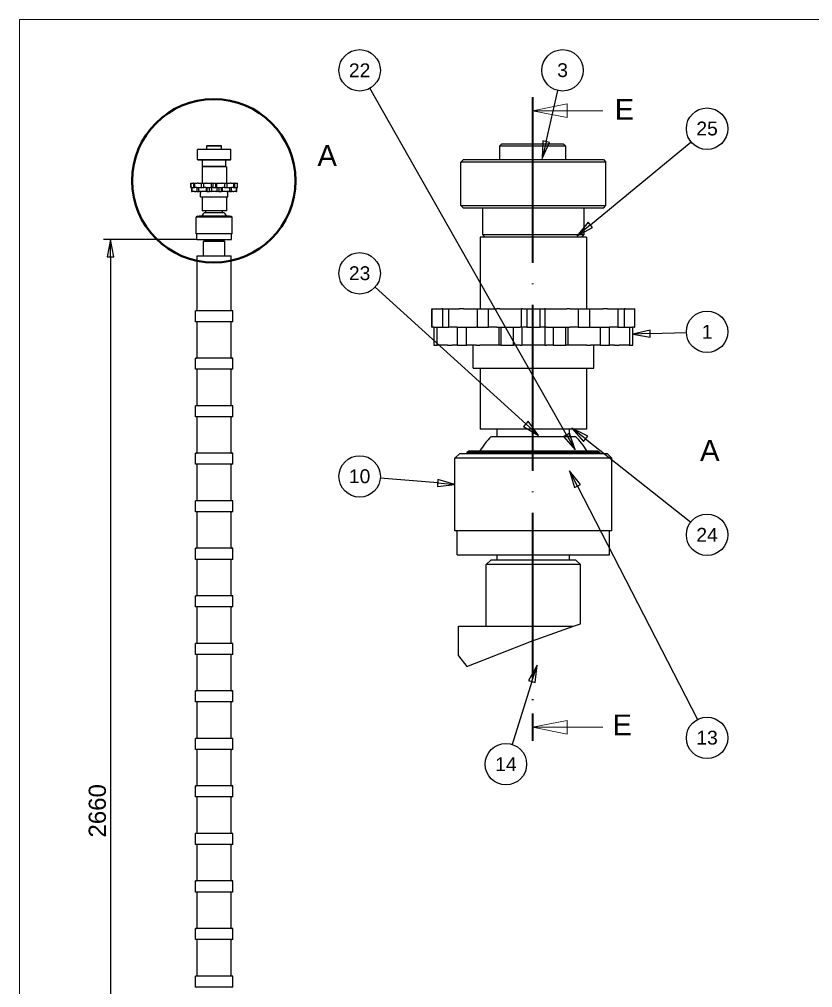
# Model space of a CAD drawing. Header units: millimetres. Extents: x 10 to 410, y 10 to 287.
# Drawn here: x 10 to 124.9, y 146.8 to 287 of the extents above; entities that cross this region are included whole.
import ezdxf

# ---------------------------------------------------------------- set-up
doc = ezdxf.new("R2010")
doc.units = ezdxf.units.MM
doc.linetypes.add('ACAD_ISO04W100', pattern=[30, 24, -3, 0, -3])
doc.linetypes.add('ACAD_ISO09W100', pattern=[45, 24, -3, 6, -3, 6, -3])
for name, color, linetype, lineweight in [('2dTransBorder', 7, 'Continuous', 25), ('Break Lines', 7, 'Continuous', 50), ('Callouts', 7, 'Continuous', 25), ('Detail Circle Lines', 7, 'ACAD_ISO09W100', 50), ('Dimensions', 7, 'Continuous', 25), ('Section View Lines', 7, 'ACAD_ISO09W100', 70), ('Visible Edges', 7, 'Continuous', 50)]:
    doc.layers.add(name, color=color, linetype=linetype, lineweight=lineweight)
doc.styles.add('Text Style28', font='')
doc.styles.add('Text Style30', font='')
doc.styles.add('Text Style6', font='')
doc.styles.add('Text Style9', font='')
doc.styles.get('Text Style28').set_extended_font_data('Arial')
doc.styles.get('Text Style30').set_extended_font_data('Arial')
doc.styles.get('Text Style6').set_extended_font_data('Arial')
doc.styles.get('Text Style9').set_extended_font_data('Arial')

msp = doc.modelspace()

# ---------------------------------------------------------------- linework, layer by layer
at = {"layer": '2dTransBorder', "lineweight": 0}
msp.add_lwpolyline([(410, 10), (10, 10), (10, 287), (410, 287)], close=True, dxfattribs=at)
at = {"layer": 'Break Lines', "color": 7, "linetype": 'Continuous', "lineweight": 25}
for p, q in [((84.22, 196.97), (90.27, 199.14)), ((90.27, 199.14), (91.3, 199.51)), ((74.83, 193.33), (84.22, 196.97)), ((73.63, 194.87), (74.83, 193.33))]:
    msp.add_line(p, q, dxfattribs=at).dxf.unprotected_set("ltscale", 0)
at = {"layer": 'Callouts', "color": 150, "linetype": 'Continuous', "lineweight": 25}
for p, q in [((89.27, 226.85), (60.79, 277.02)), ((86.32, 269.28), (88.03, 276.71)), ((85.84, 269.4), (85.76, 266.85)), ((86.32, 269.28), (85.76, 266.85)), ((85.76, 266.85), (86.81, 269.17)), ((86.81, 269.17), (85.84, 269.4)), ((92.73, 257.24), (107.33, 269.26)), ((92.41, 257.62), (90.8, 255.65)), ((92.73, 257.24), (90.8, 255.65)), ((90.8, 255.65), (93.04, 256.85)), ((93.04, 256.85), (92.41, 257.62)), ((83.38, 228.45), (61.53, 248.22)), ((101.38, 242), (98.89, 241.42)), ((101.39, 241.5), (98.89, 241.42)), ((98.89, 241.42), (101.41, 241)), ((101.41, 241), (101.38, 242)), ((101.39, 241.5), (106.65, 241.68)), ((83.71, 228.82), (83.04, 228.08)), ((85.23, 226.77), (83.71, 228.82)), ((83.04, 228.08), (85.23, 226.77)), ((83.38, 228.45), (85.23, 226.77)), ((92.04, 226.27), (90.07, 227.82)), ((92.35, 226.67), (90.07, 227.82)), ((90.07, 227.82), (91.73, 225.88)), ((89.56, 227.01), (88.84, 226.6)), ((88.84, 226.6), (90.51, 224.67)), ((89.27, 226.85), (90.51, 224.67)), ((90.51, 224.67), (89.82, 226.75)), ((91.73, 225.88), (92.35, 226.67)), ((92.04, 226.27), (107.29, 214.23)), ((90.87, 219.44), (89.73, 221.66)), ((91.31, 219.66), (89.73, 221.66)), ((89.73, 221.66), (90.43, 219.21)), ((70.61, 219.89), (62.29, 220.58)), ((70.65, 220.38), (70.57, 219.39)), ((73.1, 219.68), (70.65, 220.38)), ((70.57, 219.39), (73.1, 219.68)), ((70.61, 219.89), (73.1, 219.68)), ((90.43, 219.21), (91.31, 219.66)), ((90.87, 219.44), (108.27, 185.64)), ((85.02, 193.51), (83.79, 191.28)), ((84.27, 191.13), (85.02, 193.51)), ((84.74, 190.98), (85.02, 193.51)), ((84.27, 191.13), (81.4, 182.02)), ((83.79, 191.28), (84.74, 190.98))]:
    msp.add_line(p, q, dxfattribs=at)
for points in [[(85.84, 269.4), (85.76, 266.85), (86.81, 269.17), (85.84, 269.4)], [(92.41, 257.62), (90.8, 255.65), (93.04, 256.85), (92.41, 257.62)], [(101.38, 242), (98.89, 241.42), (101.41, 241), (101.38, 242)], [(83.04, 228.08), (85.23, 226.77), (83.71, 228.82), (83.04, 228.08)], [(88.84, 226.6), (90.51, 224.67), (89.71, 227.09), (88.84, 226.6)], [(92.35, 226.67), (90.07, 227.82), (91.73, 225.88), (92.35, 226.67)], [(91.31, 219.66), (89.73, 221.66), (90.43, 219.21), (91.31, 219.66)], [(70.57, 219.39), (73.1, 219.68), (70.65, 220.38), (70.57, 219.39)], [(84.74, 190.98), (85.02, 193.51), (83.79, 191.28), (84.74, 190.98)]]:
    msp.add_lwpolyline(points, dxfattribs=at)
for centre in [(59.31, 279.62), (88.7, 279.62), (109.64, 271.17), (59.31, 250.23), (109.64, 241.77), (59.31, 220.83), (109.64, 212.38), (109.64, 182.98), (80.5, 179.17)]:
    msp.add_circle(centre, 3, dxfattribs=at)
at = {"layer": 'Callouts', "color": 150}
for points in [[(85.84, 269.4), (85.76, 266.85), (86.81, 269.17), (85.84, 269.4)], [(92.41, 257.62), (90.8, 255.65), (93.04, 256.85), (92.41, 257.62)], [(101.38, 242), (98.89, 241.42), (101.41, 241), (101.38, 242)], [(83.04, 228.08), (85.23, 226.77), (83.71, 228.82), (83.04, 228.08)], [(88.84, 226.6), (90.51, 224.67), (89.71, 227.09), (88.84, 226.6)], [(92.35, 226.67), (90.07, 227.82), (91.73, 225.88), (92.35, 226.67)], [(91.31, 219.66), (89.73, 221.66), (90.43, 219.21), (91.31, 219.66)], [(70.57, 219.39), (73.1, 219.68), (70.65, 220.38), (70.57, 219.39)], [(84.74, 190.98), (85.02, 193.51), (83.79, 191.28), (84.74, 190.98)]]:
    msp.add_solid(points, dxfattribs=at)
at = {"layer": 'Detail Circle Lines', "color": 82, "linetype": 'Continuous', "lineweight": 40}
msp.add_circle((38.17, 263.63), 11.83, dxfattribs=at)
at = {"layer": 'Dimensions', "color": 150, "linetype": 'Continuous', "lineweight": 25}
for p, q in [((35.71, 255.14), (22.21, 255.14)), ((23.21, 255.14), (22.71, 252.64)), ((23.21, 252.64), (23.21, 255.14)), ((23.71, 252.64), (23.21, 255.14)), ((22.71, 252.64), (23.71, 252.64)), ((23.21, 252.64), (23.21, 44.84))]:
    msp.add_line(p, q, dxfattribs=at)
msp.add_lwpolyline([(23.71, 252.64), (23.21, 255.14), (22.71, 252.64), (23.71, 252.64)], dxfattribs=at)
at = {"layer": 'Dimensions', "color": 150}
msp.add_solid([(23.71, 252.64), (23.21, 255.14), (22.71, 252.64), (23.71, 252.64)], dxfattribs=at)
at = {"layer": 'Section View Lines', "color": 82, "linetype": 'ACAD_ISO04W100', "lineweight": 35}
for p, q in [((84.37, 275.76), (84.37, 182.54)), ((84.37, 275.76), (84.37, 271.8)), ((84.37, 186.49), (84.37, 182.54))]:
    msp.add_line(p, q, dxfattribs=at)
at = {"layer": 'Section View Lines', "color": 82, "linetype": 'ACAD_ISO04W100', "lineweight": 0}
for p, q in [((89.37, 274.78), (84.37, 273.78)), ((89.37, 272.78), (89.37, 274.78)), ((89.37, 273.78), (84.37, 273.78)), ((84.37, 273.78), (89.37, 272.78)), ((94.54, 273.78), (89.37, 273.78)), ((89.37, 185.51), (84.37, 184.51)), ((89.37, 183.51), (89.37, 185.51)), ((89.37, 184.51), (84.37, 184.51)), ((84.37, 184.51), (89.37, 183.51)), ((94.54, 184.51), (89.37, 184.51))]:
    msp.add_line(p, q, dxfattribs=at)
for points in [[(89.37, 274.78), (84.37, 273.78), (89.37, 272.78), (89.37, 274.78)], [(89.37, 185.51), (84.37, 184.51), (89.37, 183.51), (89.37, 185.51)]]:
    msp.add_lwpolyline(points, dxfattribs=at)
at = {"layer": 'Section View Lines', "color": 82, "lineweight": 0}
for points in [[(89.37, 274.78), (84.37, 273.78), (89.37, 272.78), (89.37, 274.78)], [(89.37, 185.51), (84.37, 184.51), (89.37, 183.51), (89.37, 185.51)]]:
    msp.add_solid(points, dxfattribs=at)
at = {"layer": 'Visible Edges', "color": 7, "linetype": 'Continuous', "lineweight": 25}
for p, q in [((35.91, 268.22), (35.83, 268.14)), ((40.63, 268.14), (35.83, 268.14)), ((35.83, 266.7), (35.83, 268.14)), ((35.91, 268.22), (40.55, 268.22)), ((37.19, 268.74), (37.11, 268.66)), ((39.3, 268.66), (37.11, 268.66)), ((37.11, 268.66), (37.11, 268.22)), ((37.19, 268.74), (39.22, 268.74)), ((39.3, 268.22), (39.3, 268.66)), ((40.55, 268.22), (40.63, 268.14)), ((40.63, 266.7), (40.63, 268.14)), ((79.93, 268.97), (79.58, 268.62)), ((89.17, 268.62), (79.58, 268.62)), ((79.58, 268.62), (79.58, 266.69)), ((79.93, 268.97), (88.8, 268.97)), ((89.17, 266.69), (89.17, 268.62)), ((35.83, 266.7), (40.63, 266.7)), ((35.91, 266.62), (35.83, 266.7)), ((40.55, 266.62), (35.91, 266.62)), ((36.55, 265.74), (36.55, 266.62)), ((39.91, 265.74), (39.91, 266.62)), ((40.55, 266.62), (40.63, 266.7)), ((74.33, 266.69), (73.98, 266.34)), ((74.33, 266.69), (94.63, 266.69)), ((94.63, 266.69), (94.98, 266.34)), ((39.99, 265.66), (36.47, 265.66)), ((36.47, 265.66), (36.47, 263.28)), ((36.55, 265.74), (39.91, 265.74)), ((36.63, 265.66), (36.55, 265.74)), ((39.83, 265.66), (39.91, 265.74)), ((39.99, 265.66), (39.99, 263.28)), ((94.98, 266.34), (73.98, 266.34)), ((73.98, 260.04), (73.98, 266.34)), ((94.98, 260.04), (94.98, 266.34)), ((34.87, 262.68), (34.87, 263.28)), ((34.87, 263.28), (34.88, 263.28)), ((34.87, 262.68), (34.88, 262.68)), ((34.88, 262.68), (34.88, 263.28)), ((34.88, 263.28), (35.19, 263.28)), ((34.93, 262.68), (34.88, 262.68)), ((34.93, 262.68), (34.93, 262.08)), ((34.93, 262.68), (35.05, 262.68)), ((35.05, 262.08), (35.05, 262.68)), ((35.05, 262.68), (35.22, 262.68)), ((35.22, 263.28), (35.19, 263.28)), ((35.22, 263.28), (35.22, 262.68)), ((35.22, 263.28), (35.44, 263.28)), ((35.22, 262.68), (35.44, 262.68)), ((35.44, 263.28), (35.78, 263.28)), ((35.44, 262.68), (35.44, 263.28)), ((35.7, 262.68), (35.44, 262.68)), ((35.7, 262.68), (35.7, 262.08)), ((35.7, 262.68), (36.01, 262.68)), ((35.92, 263.28), (35.78, 263.28)), ((35.92, 263.28), (36.26, 263.28)), ((36.01, 262.08), (36.01, 262.68)), ((36.01, 262.68), (36.33, 262.68)), ((36.26, 263.28), (36.36, 263.28)), ((36.36, 262.68), (36.33, 262.68)), ((36.36, 263.28), (36.74, 263.28)), ((36.36, 263.28), (36.36, 262.68)), ((36.36, 262.68), (36.74, 262.68)), ((36.74, 263.28), (37.02, 263.28)), ((36.74, 262.68), (36.74, 263.28)), ((37.02, 262.68), (36.74, 262.68)), ((37.12, 263.28), (37.02, 263.28)), ((37.02, 262.68), (37.09, 262.68)), ((37.09, 262.68), (37.09, 262.08)), ((37.09, 262.68), (37.15, 262.68)), ((37.09, 262.68), (37.09, 262.68)), ((37.12, 263.28), (37.24, 263.28)), ((37.15, 262.68), (37.15, 262.08)), ((37.15, 262.68), (37.57, 262.68)), ((37.24, 263.28), (37.39, 263.28)), ((37.39, 263.28), (37.84, 263.28)), ((37.57, 262.08), (37.57, 262.68)), ((37.57, 262.68), (37.79, 262.68)), ((37.84, 262.68), (37.79, 262.68)), ((37.87, 263.28), (37.84, 263.28)), ((37.84, 262.68), (37.84, 263.28)), ((37.84, 262.68), (37.87, 262.68)), ((37.85, 262.68), (37.85, 262.08)), ((37.87, 263.28), (38.01, 263.28)), ((38.01, 262.68), (37.87, 262.68)), ((38.01, 263.28), (38.45, 263.28)), ((38.01, 263.28), (38.01, 262.68)), ((38.01, 262.68), (38.45, 262.68)), ((38.45, 263.28), (38.59, 263.28)), ((38.45, 262.68), (38.45, 263.28)), ((38.59, 262.68), (38.45, 262.68)), ((38.62, 263.28), (38.59, 263.28)), ((38.59, 262.68), (38.62, 262.68)), ((38.61, 262.68), (38.61, 262.08)), ((38.62, 263.28), (39.07, 263.28)), ((38.62, 262.68), (38.62, 263.28)), ((38.67, 262.68), (38.62, 262.68)), ((38.67, 262.68), (38.88, 262.68)), ((38.88, 262.68), (38.88, 262.08)), ((38.88, 262.68), (39.31, 262.68)), ((39.07, 263.28), (39.22, 263.28)), ((39.22, 263.28), (39.34, 263.28)), ((39.31, 262.08), (39.31, 262.68)), ((39.31, 262.68), (39.37, 262.68)), ((39.44, 263.28), (39.34, 263.28)), ((39.37, 262.68), (39.37, 262.08)), ((39.37, 262.68), (39.37, 262.68)), ((39.37, 262.68), (39.44, 262.68)), ((39.44, 263.28), (39.72, 263.28)), ((39.72, 262.68), (39.44, 262.68)), ((39.72, 263.28), (40.1, 263.28)), ((39.72, 263.28), (39.72, 262.68)), ((39.72, 262.68), (40.1, 262.68)), ((40.1, 263.28), (40.2, 263.28)), ((40.1, 262.68), (40.1, 263.28)), ((40.12, 262.68), (40.1, 262.68)), ((40.12, 262.68), (40.44, 262.68)), ((40.2, 263.28), (40.53, 263.28)), ((40.44, 262.68), (40.44, 262.08)), ((40.44, 262.68), (40.76, 262.68)), ((40.68, 263.28), (40.53, 263.28)), ((40.68, 263.28), (41.02, 263.28)), ((40.76, 262.08), (40.76, 262.68)), ((41.02, 262.68), (40.76, 262.68)), ((41.02, 263.28), (41.24, 263.28)), ((41.02, 263.28), (41.02, 262.68)), ((41.02, 262.68), (41.24, 262.68)), ((41.27, 263.28), (41.24, 263.28)), ((41.24, 262.68), (41.24, 263.28)), ((41.24, 262.68), (41.41, 262.68)), ((41.27, 263.28), (41.58, 263.28)), ((41.41, 262.68), (41.41, 262.08)), ((41.41, 262.68), (41.53, 262.68)), ((41.53, 262.08), (41.53, 262.68)), ((41.58, 262.68), (41.53, 262.68)), ((41.58, 263.28), (41.59, 263.28)), ((41.58, 263.28), (41.58, 262.68)), ((41.58, 262.68), (41.59, 262.68)), ((41.59, 262.68), (41.59, 263.28)), ((34.93, 262.08), (35.05, 262.08)), ((35.38, 262.08), (35.05, 262.08)), ((35.38, 262.08), (35.55, 262.08)), ((35.7, 262.08), (35.55, 262.08)), ((35.7, 262.08), (36.01, 262.08)), ((36.33, 262.08), (36.01, 262.08)), ((36.23, 261.32), (36.23, 262.08)), ((36.23, 261.32), (40.23, 261.32)), ((36.33, 262.08), (36.46, 262.08)), ((36.7, 262.08), (36.46, 262.08)), ((36.47, 261.32), (36.47, 259.3)), ((36.86, 262.08), (36.7, 262.08)), ((37.09, 262.08), (36.86, 262.08)), ((37.09, 262.08), (37.09, 262.08)), ((37.15, 262.08), (37.09, 262.08)), ((37.15, 262.08), (37.57, 262.08)), ((37.79, 262.08), (37.57, 262.08)), ((37.79, 262.08), (37.85, 262.08)), ((37.97, 262.08), (37.85, 262.08)), ((38.49, 262.08), (37.97, 262.08)), ((38.61, 262.08), (38.49, 262.08)), ((38.61, 262.08), (38.67, 262.08)), ((38.88, 262.08), (38.67, 262.08)), ((38.88, 262.08), (39.31, 262.08)), ((39.37, 262.08), (39.31, 262.08)), ((39.37, 262.08), (39.37, 262.08)), ((39.59, 262.08), (39.37, 262.08)), ((39.76, 262.08), (39.59, 262.08)), ((40, 262.08), (39.76, 262.08)), ((39.99, 261.32), (39.99, 259.3)), ((40, 262.08), (40.12, 262.08)), ((40.44, 262.08), (40.12, 262.08)), ((40.23, 261.32), (40.23, 262.08)), ((40.44, 262.08), (40.76, 262.08)), ((40.91, 262.08), (40.76, 262.08)), ((40.91, 262.08), (41.08, 262.08)), ((41.41, 262.08), (41.08, 262.08)), ((41.41, 262.08), (41.53, 262.08)), ((73.98, 260.04), (94.98, 260.04)), ((74.33, 259.69), (73.98, 260.04)), ((94.63, 259.69), (74.33, 259.69)), ((77.13, 255.84), (77.13, 259.69)), ((91.83, 255.84), (91.83, 259.69)), ((94.63, 259.69), (94.98, 260.04)), ((35.79, 258.5), (35.63, 258.34)), ((37.92, 258.34), (35.63, 258.34)), ((35.63, 255.94), (35.63, 258.34)), ((35.79, 258.5), (37.94, 258.5)), ((36.11, 258.58), (36.03, 258.53)), ((40.43, 258.53), (36.03, 258.53)), ((36.03, 258.53), (36.03, 258.5)), ((36.11, 258.58), (40.35, 258.58)), ((39.99, 259.3), (36.47, 259.3)), ((36.84, 259.06), (39.62, 259.06)), ((37.03, 259.06), (37.03, 259.3)), ((40.83, 258.34), (37.92, 258.34)), ((37.94, 258.5), (40.67, 258.5)), ((39.43, 259.06), (39.43, 259.3)), ((40.35, 258.58), (40.43, 258.53)), ((40.43, 258.53), (40.43, 258.5)), ((40.67, 258.5), (40.83, 258.34)), ((40.83, 255.94), (40.83, 258.34)), ((35.71, 255.94), (35.63, 255.94)), ((35.71, 255.14), (35.71, 255.94)), ((40.75, 255.94), (35.71, 255.94)), ((35.71, 255.14), (40.75, 255.14)), ((37.03, 254.98), (37.03, 255.14)), ((39.43, 254.98), (39.43, 255.14)), ((40.83, 255.94), (40.75, 255.94)), ((40.75, 255.14), (40.75, 255.94)), ((92.18, 255.49), (76.78, 255.49)), ((76.78, 255.49), (76.78, 245.08)), ((77.13, 255.84), (91.83, 255.84)), ((77.48, 255.49), (77.13, 255.84)), ((91.48, 255.49), (91.83, 255.84)), ((92.18, 255.49), (92.18, 245.08)), ((36.83, 254.98), (36.67, 254.82)), ((38.23, 254.82), (36.67, 254.82)), ((36.67, 252.78), (36.67, 254.82)), ((36.83, 254.98), (38.23, 254.98)), ((38.23, 254.98), (39.63, 254.98)), ((39.79, 254.82), (38.23, 254.82)), ((39.63, 254.98), (39.79, 254.82)), ((39.79, 252.78), (39.79, 254.82)), ((35.75, 252.78), (40.71, 252.78)), ((35.75, 244.9), (35.75, 252.78)), ((40.71, 244.9), (40.71, 252.78)), ((40.95, 244.82), (35.51, 244.82)), ((35.51, 243.22), (35.51, 244.82)), ((40.95, 243.22), (40.95, 244.82)), ((69.78, 242.45), (69.78, 245.08)), ((69.78, 245.08), (69.81, 245.08)), ((69.81, 242.45), (69.81, 245.08)), ((69.81, 245.08), (71.16, 245.08)), ((71.29, 245.08), (71.16, 245.08)), ((71.29, 245.08), (71.29, 242.45)), ((71.29, 245.08), (72.25, 245.08)), ((72.25, 245.08), (73.74, 245.08)), ((72.25, 242.45), (72.25, 245.08)), ((74.39, 245.08), (73.74, 245.08)), ((74.39, 245.08), (75.88, 245.08)), ((75.88, 245.08), (76.31, 245.08)), ((76.31, 245.08), (77.97, 245.08)), ((76.31, 245.08), (76.31, 242.45)), ((77.97, 245.08), (79.2, 245.08)), ((77.97, 242.45), (77.97, 245.08)), ((79.61, 245.08), (79.2, 245.08)), ((79.61, 245.08), (80.15, 245.08)), ((80.15, 245.08), (80.8, 245.08)), ((80.8, 245.08), (82.78, 245.08)), ((82.88, 245.08), (82.78, 245.08)), ((82.78, 242.45), (82.78, 245.08)), ((82.88, 245.08), (83.51, 245.08)), ((83.51, 245.08), (85.44, 245.08)), ((83.51, 245.08), (83.51, 242.45)), ((85.44, 245.08), (86.07, 245.08)), ((85.44, 242.45), (85.44, 245.08)), ((86.17, 245.08), (86.07, 245.08)), ((86.17, 245.08), (88.16, 245.08)), ((86.17, 242.45), (86.17, 245.08)), ((88.16, 245.08), (88.8, 245.08)), ((88.8, 245.08), (89.34, 245.08)), ((89.75, 245.08), (89.34, 245.08)), ((89.75, 245.08), (90.98, 245.08)), ((90.98, 245.08), (92.64, 245.08)), ((90.98, 245.08), (90.98, 242.45)), ((92.64, 245.08), (93.08, 245.08)), ((92.64, 242.45), (92.64, 245.08)), ((93.08, 245.08), (94.56, 245.08)), ((95.21, 245.08), (94.56, 245.08)), ((95.21, 245.08), (96.7, 245.08)), ((96.7, 245.08), (97.66, 245.08)), ((96.7, 245.08), (96.7, 242.45)), ((97.79, 245.08), (97.66, 245.08)), ((97.66, 242.45), (97.66, 245.08)), ((97.79, 245.08), (99.14, 245.08)), ((99.14, 245.08), (99.18, 245.08)), ((99.14, 245.08), (99.14, 242.45)), ((99.18, 242.45), (99.18, 245.08)), ((40.95, 243.22), (35.51, 243.22)), ((35.75, 238.02), (35.75, 243.14)), ((40.71, 238.02), (40.71, 243.14)), ((69.78, 242.45), (69.81, 242.45)), ((70.06, 242.45), (69.81, 242.45)), ((70.06, 242.45), (70.06, 239.83)), ((70.06, 242.45), (70.56, 242.45)), ((70.56, 239.83), (70.56, 242.45)), ((70.56, 242.45), (71.29, 242.45)), ((71.29, 242.45), (72.25, 242.45)), ((73.42, 242.45), (72.25, 242.45)), ((73.42, 242.45), (73.42, 239.83)), ((73.42, 242.45), (74.78, 242.45)), ((74.78, 239.83), (74.78, 242.45)), ((74.78, 242.45), (76.19, 242.45)), ((76.31, 242.45), (76.19, 242.45)), ((76.31, 242.45), (77.97, 242.45)), ((79.2, 242.45), (77.97, 242.45)), ((79.2, 242.45), (79.47, 242.45)), ((79.47, 242.45), (79.47, 239.83)), ((79.49, 242.45), (79.47, 242.45)), ((79.49, 242.45), (79.75, 242.45)), ((79.75, 242.45), (79.75, 239.83)), ((79.75, 242.45), (81.61, 242.45)), ((81.61, 239.83), (81.61, 242.45)), ((81.61, 242.45), (82.57, 242.45)), ((82.78, 242.45), (82.57, 242.45)), ((82.78, 242.45), (82.88, 242.45)), ((82.81, 242.45), (82.81, 239.83)), ((83.51, 242.45), (82.88, 242.45)), ((83.51, 242.45), (85.44, 242.45)), ((86.07, 242.45), (85.44, 242.45)), ((86.07, 242.45), (86.17, 242.45)), ((86.14, 242.45), (86.14, 239.83)), ((86.38, 242.45), (86.17, 242.45)), ((86.38, 242.45), (87.34, 242.45)), ((87.34, 242.45), (87.34, 239.83)), ((87.34, 242.45), (89.2, 242.45)), ((89.2, 239.83), (89.2, 242.45)), ((89.2, 242.45), (89.46, 242.45)), ((89.48, 242.45), (89.46, 242.45)), ((89.48, 242.45), (89.48, 239.83)), ((89.48, 242.45), (89.75, 242.45)), ((90.98, 242.45), (89.75, 242.45)), ((90.98, 242.45), (92.64, 242.45)), ((92.77, 242.45), (92.64, 242.45)), ((92.77, 242.45), (94.17, 242.45)), ((94.17, 242.45), (94.17, 239.83)), ((94.17, 242.45), (95.53, 242.45)), ((95.53, 239.83), (95.53, 242.45)), ((96.7, 242.45), (95.53, 242.45)), ((96.7, 242.45), (97.66, 242.45)), ((97.66, 242.45), (98.4, 242.45)), ((98.4, 242.45), (98.4, 239.83)), ((98.4, 242.45), (98.89, 242.45)), ((98.89, 239.83), (98.89, 242.45)), ((99.14, 242.45), (98.89, 242.45)), ((99.14, 242.45), (99.18, 242.45)), ((70.06, 239.83), (70.56, 239.83)), ((72.03, 239.83), (70.56, 239.83)), ((72.03, 239.83), (72.73, 239.83)), ((73.42, 239.83), (72.73, 239.83)), ((73.42, 239.83), (74.78, 239.83)), ((76.19, 239.83), (74.78, 239.83)), ((75.73, 236.5), (75.73, 239.83)), ((76.19, 239.83), (76.74, 239.83)), ((77.79, 239.83), (76.74, 239.83)), ((78.5, 239.83), (77.79, 239.83)), ((79.47, 239.83), (78.5, 239.83)), ((79.47, 239.83), (79.49, 239.83)), ((79.75, 239.83), (79.49, 239.83)), ((79.75, 239.83), (81.61, 239.83)), ((82.57, 239.83), (81.61, 239.83)), ((82.57, 239.83), (82.81, 239.83)), ((83.34, 239.83), (82.81, 239.83)), ((85.61, 239.83), (83.34, 239.83)), ((86.14, 239.83), (85.61, 239.83)), ((86.14, 239.83), (86.38, 239.83)), ((87.34, 239.83), (86.38, 239.83)), ((87.34, 239.83), (89.2, 239.83)), ((89.46, 239.83), (89.2, 239.83)), ((89.46, 239.83), (89.48, 239.83)), ((90.45, 239.83), (89.48, 239.83)), ((91.17, 239.83), (90.45, 239.83)), ((92.22, 239.83), (91.17, 239.83)), ((92.22, 239.83), (92.77, 239.83)), ((94.17, 239.83), (92.77, 239.83)), ((93.23, 236.5), (93.23, 239.83)), ((94.17, 239.83), (95.53, 239.83)), ((96.22, 239.83), (95.53, 239.83)), ((96.22, 239.83), (96.93, 239.83)), ((98.4, 239.83), (96.93, 239.83)), ((98.4, 239.83), (98.89, 239.83)), ((40.95, 237.94), (35.51, 237.94)), ((35.51, 236.34), (35.51, 237.94)), ((40.95, 236.34), (40.95, 237.94)), ((40.95, 236.34), (35.51, 236.34)), ((35.75, 231.14), (35.75, 236.26)), ((40.71, 231.14), (40.71, 236.26)), ((75.73, 236.5), (93.23, 236.5)), ((76.78, 236.5), (76.78, 227.67)), ((92.18, 236.5), (92.18, 227.67)), ((40.95, 231.06), (35.51, 231.06)), ((35.51, 229.46), (35.51, 231.06)), ((40.95, 229.46), (40.95, 231.06)), ((40.95, 229.46), (35.51, 229.46)), ((35.75, 224.26), (35.75, 229.38)), ((40.71, 224.26), (40.71, 229.38)), ((92.18, 227.67), (76.78, 227.67)), ((79.23, 226.62), (79.23, 227.67)), ((89.73, 226.62), (89.73, 227.67)), ((78.39, 226.62), (90.57, 226.62)), ((75.2, 224.52), (74.85, 224.31)), ((94.1, 224.31), (74.85, 224.31)), ((74.85, 224.31), (74.85, 224.17)), ((75.2, 224.52), (93.75, 224.52)), ((93.75, 224.52), (94.1, 224.31)), ((94.1, 224.31), (94.1, 224.17)), ((40.95, 224.18), (35.51, 224.18)), ((35.51, 222.58), (35.51, 224.18)), ((40.95, 222.58), (40.95, 224.18)), ((73.8, 224.17), (73.1, 223.47)), ((83.11, 223.47), (73.1, 223.47)), ((73.1, 212.97), (73.1, 223.47)), ((73.8, 224.17), (83.19, 224.17)), ((95.85, 223.47), (83.11, 223.47)), ((83.19, 224.17), (95.15, 224.17)), ((95.15, 224.17), (95.85, 223.47)), ((95.85, 212.97), (95.85, 223.47)), ((40.95, 222.58), (35.51, 222.58)), ((35.75, 217.38), (35.75, 222.5)), ((40.71, 217.38), (40.71, 222.5)), ((40.95, 217.3), (35.51, 217.3)), ((35.51, 215.7), (35.51, 217.3)), ((40.95, 215.7), (40.95, 217.3)), ((40.95, 215.7), (35.51, 215.7)), ((35.75, 210.5), (35.75, 215.62)), ((40.71, 210.5), (40.71, 215.62)), ((73.45, 212.97), (73.1, 212.97)), ((73.45, 209.47), (73.45, 212.97)), ((95.5, 212.97), (73.45, 212.97)), ((95.85, 212.97), (95.5, 212.97)), ((95.5, 209.47), (95.5, 212.97)), ((40.95, 210.42), (35.51, 210.42)), ((35.51, 208.82), (35.51, 210.42)), ((40.95, 208.82), (40.95, 210.42)), ((73.45, 209.47), (95.5, 209.47)), ((79.23, 208.77), (79.23, 209.47)), ((89.73, 208.77), (89.73, 209.47)), ((40.95, 208.82), (35.51, 208.82)), ((35.75, 203.62), (35.75, 208.74)), ((40.71, 203.62), (40.71, 208.74)), ((78.35, 208.77), (77.65, 208.07)), ((84.48, 208.07), (77.65, 208.07)), ((77.65, 199.14), (77.65, 208.07)), ((78.35, 208.77), (84.48, 208.77)), ((84.48, 208.77), (90.6, 208.77)), ((91.3, 208.07), (84.48, 208.07)), ((90.6, 208.77), (91.3, 208.07)), ((91.3, 199.51), (91.3, 208.07)), ((40.95, 203.54), (35.51, 203.54)), ((35.51, 201.94), (35.51, 203.54)), ((40.95, 201.94), (40.95, 203.54)), ((40.95, 201.94), (35.51, 201.94)), ((35.75, 196.74), (35.75, 201.86)), ((40.71, 196.74), (40.71, 201.86)), ((73.63, 199.14), (90.27, 199.14)), ((73.63, 194.87), (73.63, 199.14)), ((40.95, 196.66), (35.51, 196.66)), ((35.51, 195.06), (35.51, 196.66)), ((40.95, 195.06), (40.95, 196.66)), ((40.95, 195.06), (35.51, 195.06)), ((35.75, 189.86), (35.75, 194.98)), ((40.71, 189.86), (40.71, 194.98)), ((40.95, 189.78), (35.51, 189.78)), ((35.51, 188.18), (35.51, 189.78)), ((40.95, 188.18), (40.95, 189.78)), ((40.95, 188.18), (35.51, 188.18)), ((35.75, 182.98), (35.75, 188.1)), ((40.71, 182.98), (40.71, 188.1)), ((40.95, 182.9), (35.51, 182.9)), ((35.51, 181.3), (35.51, 182.9)), ((40.95, 181.3), (40.95, 182.9)), ((40.95, 181.3), (35.51, 181.3)), ((35.75, 176.1), (35.75, 181.22)), ((40.71, 176.1), (40.71, 181.22)), ((40.95, 176.02), (35.51, 176.02)), ((35.51, 174.42), (35.51, 176.02)), ((40.95, 174.42), (40.95, 176.02)), ((40.95, 174.42), (35.51, 174.42)), ((35.75, 169.22), (35.75, 174.34)), ((40.71, 169.22), (40.71, 174.34)), ((40.95, 169.14), (35.51, 169.14)), ((35.51, 167.54), (35.51, 169.14)), ((40.95, 167.54), (40.95, 169.14)), ((40.95, 167.54), (35.51, 167.54)), ((35.75, 162.34), (35.75, 167.46)), ((40.71, 162.34), (40.71, 167.46)), ((40.95, 162.26), (35.51, 162.26)), ((35.51, 160.66), (35.51, 162.26)), ((40.95, 160.66), (40.95, 162.26)), ((40.95, 160.66), (35.51, 160.66)), ((35.75, 155.46), (35.75, 160.58)), ((40.71, 155.46), (40.71, 160.58)), ((40.95, 155.38), (35.51, 155.38)), ((35.51, 153.78), (35.51, 155.38)), ((40.95, 153.78), (40.95, 155.38)), ((40.95, 153.78), (35.51, 153.78)), ((35.75, 148.58), (35.75, 153.7)), ((40.71, 148.58), (40.71, 153.7)), ((40.95, 148.5), (35.51, 148.5)), ((35.51, 146.9), (35.51, 148.5)), ((40.95, 146.9), (40.95, 148.5)), ((40.95, 146.9), (35.51, 146.9))]:
    msp.add_line(p, q, dxfattribs=at).dxf.unprotected_set("ltscale", 0)
for points in [[(39.3, 268.66), (39.3, 268.66), (39.3, 268.67), (39.29, 268.67), (39.29, 268.67), (39.29, 268.68), (39.28, 268.68), (39.28, 268.68), (39.27, 268.69), (39.27, 268.69), (39.27, 268.69), (39.26, 268.7), (39.26, 268.7), (39.26, 268.7), (39.25, 268.71), (39.25, 268.71), (39.25, 268.71), (39.24, 268.72), (39.24, 268.72), (39.24, 268.72), (39.23, 268.73), (39.23, 268.73), (39.23, 268.73), (39.22, 268.74), (39.22, 268.74)], [(89.17, 268.62), (89.16, 268.63), (89.14, 268.65), (89.12, 268.66), (89.11, 268.68), (89.09, 268.69), (89.08, 268.71), (89.06, 268.72), (89.05, 268.74), (89.03, 268.75), (89.02, 268.77), (89, 268.78), (88.98, 268.79), (88.97, 268.81), (88.95, 268.82), (88.94, 268.84), (88.92, 268.85), (88.91, 268.87), (88.89, 268.88), (88.88, 268.9), (88.86, 268.91), (88.85, 268.92), (88.83, 268.94), (88.82, 268.95), (88.8, 268.97)]]:
    msp.add_lwpolyline(points, dxfattribs=at).dxf.unprotected_set("ltscale", 0)
for centre, radius, start, end in [((38.23, 257.58), 2.03, 133.2296, 150.5076), ((38.23, 257.58), 2.03, 29.4924, 46.7704), ((35.67, 244.9), 0.08, 270, 0), ((40.79, 244.9), 0.08, 180, 270), ((35.67, 243.14), 0.08, 0, 90), ((40.79, 243.14), 0.08, 90, 180), ((35.67, 238.02), 0.08, 270, 0), ((40.79, 238.02), 0.08, 180, 270), ((35.67, 236.26), 0.08, 0, 90), ((40.79, 236.26), 0.08, 90, 180), ((35.67, 231.14), 0.08, 270, 0), ((40.79, 231.14), 0.08, 180, 270), ((35.67, 229.38), 0.08, 0, 90), ((40.79, 229.38), 0.08, 90, 180), ((84.47, 220.14), 8.89, 133.2296, 150.5076), ((84.48, 220.14), 8.89, 29.4924, 46.7704), ((35.67, 224.26), 0.08, 270, 0), ((40.79, 224.26), 0.08, 180, 270), ((35.67, 222.5), 0.08, 0, 90), ((40.79, 222.5), 0.08, 90, 180), ((35.67, 217.38), 0.08, 270, 0), ((40.79, 217.38), 0.08, 180, 270), ((35.67, 215.62), 0.08, 0, 90), ((40.79, 215.62), 0.08, 90, 180), ((35.67, 210.5), 0.08, 270, 0), ((40.79, 210.5), 0.08, 180, 270), ((35.67, 208.74), 0.08, 0, 90), ((40.79, 208.74), 0.08, 90, 180), ((35.67, 203.62), 0.08, 270, 0), ((40.79, 203.62), 0.08, 180, 270), ((35.67, 201.86), 0.08, 0, 90), ((40.79, 201.86), 0.08, 90, 180), ((35.67, 196.74), 0.08, 270, 0), ((40.79, 196.74), 0.08, 180, 270), ((35.67, 194.98), 0.08, 0, 90), ((40.79, 194.98), 0.08, 90, 180), ((35.67, 189.86), 0.08, 270, 0), ((40.79, 189.86), 0.08, 180, 270), ((35.67, 188.1), 0.08, 0, 90), ((40.79, 188.1), 0.08, 90, 180), ((35.67, 182.98), 0.08, 270, 0), ((40.79, 182.98), 0.08, 180, 270), ((35.67, 181.22), 0.08, 0, 90), ((40.79, 181.22), 0.08, 90, 180), ((35.67, 176.1), 0.08, 270, 0), ((40.79, 176.1), 0.08, 180, 270), ((35.67, 174.34), 0.08, 0, 90), ((40.79, 174.34), 0.08, 90, 180), ((35.67, 169.22), 0.08, 270, 0), ((40.79, 169.22), 0.08, 180, 270), ((35.67, 167.46), 0.08, 0, 90), ((40.79, 167.46), 0.08, 90, 180), ((35.67, 162.34), 0.08, 270, 0), ((40.79, 162.34), 0.08, 180, 270), ((35.67, 160.58), 0.08, 0, 90), ((40.79, 160.58), 0.08, 90, 180), ((35.67, 155.46), 0.08, 270, 0), ((40.79, 155.46), 0.08, 180, 270), ((35.67, 153.7), 0.08, 0, 90), ((40.79, 153.7), 0.08, 90, 180), ((35.67, 148.58), 0.08, 270, 0), ((40.79, 148.58), 0.08, 180, 270), ((35.67, 146.82), 0.08, 0, 90), ((40.79, 146.82), 0.08, 90, 180)]:
    msp.add_arc(centre, radius, start, end, dxfattribs=at).dxf.unprotected_set("ltscale", 0)

# ---------------------------------------------------------------- texts
at = {"layer": 'Callouts', "color": 150, "linetype": 'Continuous', "lineweight": 25, "char_height": 2, "attachment_point": 7, "style": 'Text Style28'}
for s, insert in [('22', (57.75, 278.62)), ('3', (87.93, 278.62)), ('25', (108.09, 270.17)), ('23', (57.75, 249.22)), ('1', (108.87, 240.77)), ('10', (57.75, 219.83)), ('24', (108.09, 211.38)), ('13', (108.09, 181.98)), ('14', (78.94, 178.16))]:
    msp.add_mtext(s, dxfattribs=dict(at, insert=insert))
at = {"layer": 'Callouts', "color": 150, "linetype": 'Continuous', "lineweight": 50, "insert": (108.62, 223.06), "char_height": 3.048, "attachment_point": 7, "style": 'Text Style9'}
msp.add_mtext('A ', dxfattribs=at)
at = {"layer": 'Detail Circle Lines', "color": 82, "linetype": 'Continuous', "lineweight": 0, "insert": (53.18, 265.75), "char_height": 3.05, "attachment_point": 7, "line_spacing_factor": 0.35, "style": 'Text Style9'}
msp.add_mtext('A', dxfattribs=at)
at = {"layer": 'Dimensions', "color": 150, "linetype": 'Continuous', "lineweight": 25, "insert": (22.57, 168.55), "char_height": 2.489, "attachment_point": 7, "rotation": 90, "style": 'Text Style6'}
msp.add_mtext('2660', dxfattribs=at)
at = {"layer": 'Section View Lines', "color": 82, "linetype": 'ACAD_ISO04W100', "lineweight": 0, "char_height": 3, "attachment_point": 7, "style": 'Text Style30'}
for insert in [(96.27, 272.47), (95.96, 183.36)]:
    msp.add_mtext('E', dxfattribs=dict(at, insert=insert))

doc.saveas('drawing.dxf')
